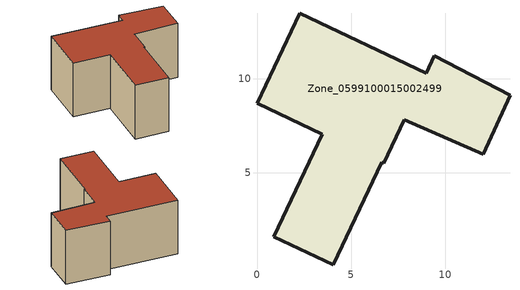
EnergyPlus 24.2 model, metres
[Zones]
Zone_0599100015002499
 floor ground (C_G): 6.63,5.56 4.06,0.12 0.9,1.61 3.47,7.07 0,8.71 2.27,13.49 9,10.3 9.42,11.23 13.46,9.13 12.02,6 7.83,7.83 6.73,5.51 z1.02
 wall outside (C_F): 12.02,6 13.46,9.13 9.42,11.23 9,10.3 2.27,13.49 0,8.71 3.47,7.07 0.9,1.61 4.06,0.12 6.63,5.56 6.73,5.51 7.83,7.83 12.02,6 z1.02:7.03
 roof outside (C_R): 6.63,5.56 6.73,5.51 7.83,7.83 12.02,6 13.46,9.13 9.42,11.23 9,10.3 2.27,13.49 0,8.71 3.47,7.07 0.9,1.61 4.06,0.12 z7.03
[BUILDING]
Pand.0599100015002499: North Axis=0; Terrain=City; Loads Convergence Tolerance Value=0.04; Temperature Convergence Tolerance Value=0.4; Solar Distribution=FullExterior; Maximum Number of Warmup Days=25; Minimum Number of Warmup Days=1
[Site:Location]
Rotterdam.The.Hague.AP_ZH_NLD Design_Conditions: Latitude=51.96; Longitude=4.45; Time Zone=1; Elevation=-4.5
[SITE:GROUNDTEMPERATURE:BUILDINGSURFACE]
18, 18, 18, 18, 18, 18, 18, 18, 18, 18, 18, 18
[MATERIAL] Thermal Absorptance=0.9; Solar Absorptance=0.7; Visible Absorptance=0.7
Name | Roughness | Thickness | Conductivity | Density | Specific Heat
G.D.1965 | MediumSmooth | 0.15 | 1 | 540 | 1210
F.D.1965 | Rough | 0.3 | 0.857143 | 1920 | 840
R.D.1965 | MediumRough | 0.2 | 0.08 | 1500 | 1000
[CONSTRUCTION]
C_G: G.D.1965
C_F: F.D.1965
C_R: R.D.1965
[ZONE]
Zone_0599100015002499: Type=1; Multiplier=1; Ceiling Height=Autocalculate; Volume=Autocalculate; Floor Area=autocalculate; Part of Total Floor Area=Yes
[ZONEINFILTRATION:DESIGNFLOWRATE]
Infil_Zone_0599100015002499: Zone or ZoneList or Space or SpaceList=Zone_0599100015002499; Schedule=AlwaysOn; Design Flow Rate Calculation Method=Flow/Area; Flow Rate per Floor Area=0.0042; Constant Term Coefficient=1; Temperature Term Coefficient=0; Velocity Term Coefficient=0; Velocity Squared Term Coefficient=0
[HVACTEMPLATE:ZONE:IDEALLOADSAIRSYSTEM]
Zone_0599100015002499: Maximum Heating Supply Air Temperature=50; Minimum Cooling Supply Air Temperature=13; Maximum Heating Supply Air Humidity Ratio=0.0156; Minimum Cooling Supply Air Humidity Ratio=0.0077; Heating Limit=NoLimit; Cooling Limit=NoLimit; Dehumidification Control Type=ConstantSensibleHeatRatio; Cooling Sensible Heat Ratio=0.7; Dehumidification Setpoint=60; Humidification Control Type=None; Humidification Setpoint=30; Outdoor Air Method=None; Outdoor Air Flow Rate per Person=0.00944; Outdoor Air Flow Rate per Zone Floor Area=0; Outdoor Air Flow Rate per Zone=0; Demand Controlled Ventilation Type=None; Outdoor Air Economizer Type=NoEconomizer; Heat Recovery Type=None; Sensible Heat Recovery Effectiveness=0.7; Latent Heat Recovery Effectiveness=0.65
[ZONECONTROL:THERMOSTAT]
ThermostatControl_Zone_0599100015002499: Zone or ZoneList=Zone_0599100015002499; Control Type Schedule=DualSetpointControlType; Control 1=Thermostat_Zone_0599100015002499; Temperature Difference Between Cutout And Setpoint=0
[THERMOSTATSETPOINT:DUALSETPOINT]
Thermostat_Zone_0599100015002499: Heating Setpoint Temperature Schedule=HeatingSetpoint_Zone_0599100015002499; Cooling Setpoint Temperature Schedule=CoolingSetpoint_Zone_0599100015002499
[SCHEDULE:COMPACT]
HeatingSetpoint_Zone_0599100015002499: Through: 12/31, For: AllDays, Until: 24:00, 21
CoolingSetpoint_Zone_0599100015002499: Through: 12/31, For: AllDays, Until: 24:00, 24
DualSetpointControlType: Through: 12/31, For: AllDays, Until: 24:00, 4
AlwaysOn: Through: 12/31, For: AllDays, Until: 24:00, 1
